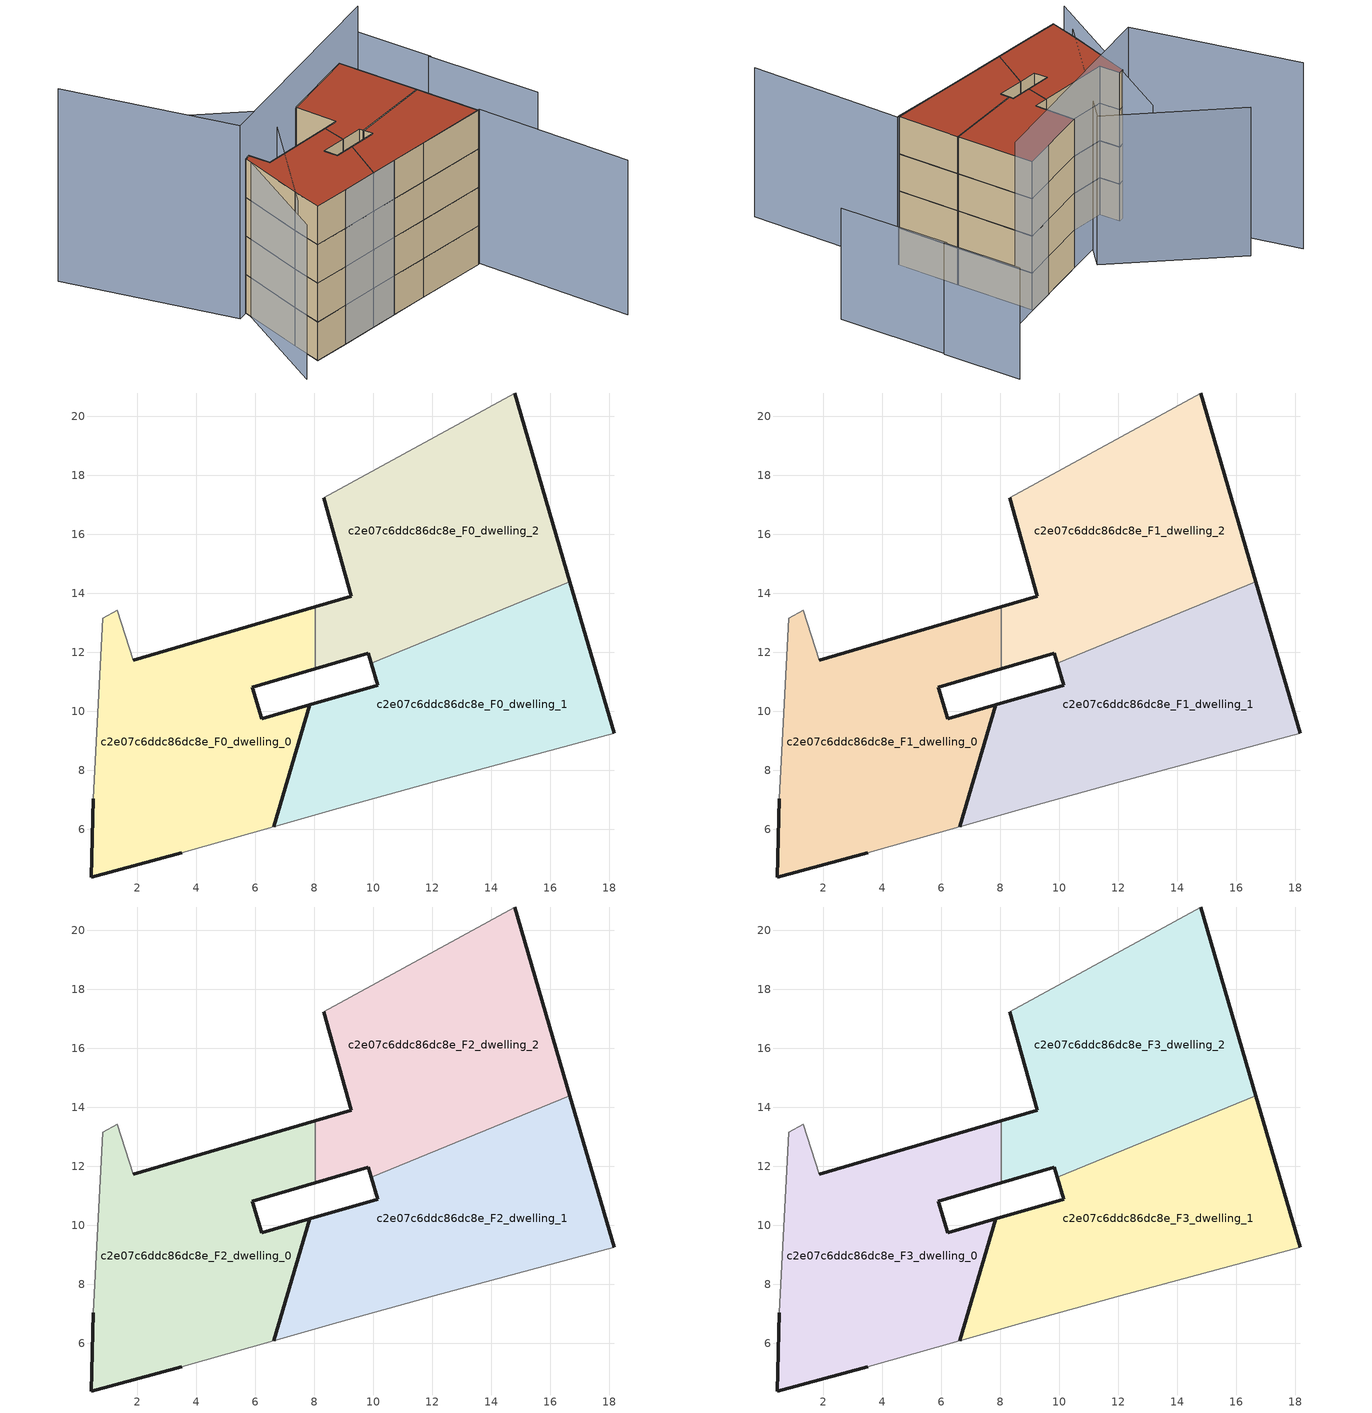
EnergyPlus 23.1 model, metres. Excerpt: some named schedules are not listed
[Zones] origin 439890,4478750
c2e07c6ddc86dc8e_F0_dwelling_0
 floor ground (EU_floor_Construction): 6.63,6.09 7.85,10.21 6.23,9.74 5.91,10.81 8.04,11.44 8.04,13.53 1.87,11.73 1.33,13.42 0.84,13.15 0.52,7.03 0.46,4.38 3.52,5.21 z0
 wall outside (EU_wall_Construction): 1.87,11.73 8.04,13.53 / 8.04,11.44 5.91,10.81 6.23,9.74 7.85,10.21 6.63,6.09 / 3.52,5.21 0.46,4.38 0.52,7.03 z0:3
 wall adiabatic (EU_wall_Construction): 0.52,7.03 0.84,13.15 1.33,13.42 1.87,11.73 / 6.63,6.09 3.52,5.21 z0:3
 wall to c2e07c6ddc86dc8e_F0_dwelling_2 (EU_wall_Construction): 8.04,13.53 8.04,11.44 z0:3
c2e07c6ddc86dc8e_F0_dwelling_1
 floor ground (EU_floor_Construction): 18.17,9.26 16.67,14.38 9.94,11.63 10.17,10.88 7.85,10.21 6.63,6.09 8.84,6.71 12.07,7.61 z0
 wall outside (EU_wall_Construction): 16.67,14.38 18.17,9.26 / 6.63,6.09 7.85,10.21 10.17,10.88 9.94,11.63 z0:3
 wall adiabatic (EU_wall_Construction): 18.17,9.26 12.07,7.61 8.84,6.71 6.63,6.09 z0:3
 wall to c2e07c6ddc86dc8e_F0_dwelling_2 (EU_wall_Construction): 9.94,11.63 16.67,14.38 z0:3
c2e07c6ddc86dc8e_F0_dwelling_2
 floor ground (EU_floor_Construction): 16.67,14.38 14.8,20.78 8.33,17.24 9.27,13.89 8.04,13.53 8.04,11.44 9.84,11.96 9.94,11.63 z0
 wall outside (EU_wall_Construction): 14.8,20.78 16.67,14.38 / 9.94,11.63 9.84,11.96 8.04,11.44 / 8.04,13.53 9.27,13.89 8.33,17.24 z0:3
 wall adiabatic (EU_wall_Construction): 8.33,17.24 14.8,20.78 z0:3
c2e07c6ddc86dc8e_F1_dwelling_0
 floor to c2e07c6ddc86dc8e_F0_dwelling_0 (EU_floor_Construction): 6.63,6.09 7.85,10.21 6.23,9.74 5.91,10.81 8.04,11.44 8.04,13.53 1.87,11.73 1.33,13.42 0.84,13.15 0.52,7.03 0.46,4.38 3.52,5.21 z3
 wall outside (EU_wall_Construction): 1.87,11.73 8.04,13.53 / 8.04,11.44 5.91,10.81 6.23,9.74 7.85,10.21 6.63,6.09 / 3.52,5.21 0.46,4.38 0.52,7.03 z3:6
 wall adiabatic (EU_wall_Construction): 0.52,7.03 0.84,13.15 1.33,13.42 1.87,11.73 / 6.63,6.09 3.52,5.21 z3:6
 wall to c2e07c6ddc86dc8e_F1_dwelling_2 (EU_wall_Construction): 8.04,13.53 8.04,11.44 z3:6
c2e07c6ddc86dc8e_F1_dwelling_1
 floor to c2e07c6ddc86dc8e_F0_dwelling_1 (EU_floor_Construction): 18.17,9.26 16.67,14.38 9.94,11.63 10.17,10.88 7.85,10.21 6.63,6.09 8.84,6.71 12.07,7.61 z3
 wall outside (EU_wall_Construction): 16.67,14.38 18.17,9.26 / 6.63,6.09 7.85,10.21 10.17,10.88 9.94,11.63 z3:6
 wall adiabatic (EU_wall_Construction): 18.17,9.26 12.07,7.61 8.84,6.71 6.63,6.09 z3:6
 wall to c2e07c6ddc86dc8e_F1_dwelling_2 (EU_wall_Construction): 9.94,11.63 16.67,14.38 z3:6
c2e07c6ddc86dc8e_F1_dwelling_2
 floor to c2e07c6ddc86dc8e_F0_dwelling_2 (EU_floor_Construction): 16.67,14.38 14.8,20.78 8.33,17.24 9.27,13.89 8.04,13.53 8.04,11.44 9.84,11.96 9.94,11.63 z3
 wall outside (EU_wall_Construction): 14.8,20.78 16.67,14.38 / 9.94,11.63 9.84,11.96 8.04,11.44 / 8.04,13.53 9.27,13.89 8.33,17.24 z3:6
 wall adiabatic (EU_wall_Construction): 8.33,17.24 14.8,20.78 z3:6
c2e07c6ddc86dc8e_F2_dwelling_0
 floor to c2e07c6ddc86dc8e_F1_dwelling_0 (EU_floor_Construction): 6.63,6.09 7.85,10.21 6.23,9.74 5.91,10.81 8.04,11.44 8.04,13.53 1.87,11.73 1.33,13.42 0.84,13.15 0.52,7.03 0.46,4.38 3.52,5.21 z6
 wall outside (EU_wall_Construction): 1.87,11.73 8.04,13.53 / 8.04,11.44 5.91,10.81 6.23,9.74 7.85,10.21 6.63,6.09 / 3.52,5.21 0.46,4.38 0.52,7.03 z6:9
 wall adiabatic (EU_wall_Construction): 0.52,7.03 0.84,13.15 1.33,13.42 1.87,11.73 / 6.63,6.09 3.52,5.21 z6:9
 wall to c2e07c6ddc86dc8e_F2_dwelling_2 (EU_wall_Construction): 8.04,13.53 8.04,11.44 z6:9
c2e07c6ddc86dc8e_F2_dwelling_1
 floor to c2e07c6ddc86dc8e_F1_dwelling_1 (EU_floor_Construction): 18.17,9.26 16.67,14.38 9.94,11.63 10.17,10.88 7.85,10.21 6.63,6.09 8.84,6.71 12.07,7.61 z6
 wall outside (EU_wall_Construction): 16.67,14.38 18.17,9.26 / 6.63,6.09 7.85,10.21 10.17,10.88 9.94,11.63 z6:9
 wall adiabatic (EU_wall_Construction): 18.17,9.26 12.07,7.61 8.84,6.71 6.63,6.09 z6:9
 wall to c2e07c6ddc86dc8e_F2_dwelling_2 (EU_wall_Construction): 9.94,11.63 16.67,14.38 z6:9
c2e07c6ddc86dc8e_F2_dwelling_2
 floor to c2e07c6ddc86dc8e_F1_dwelling_2 (EU_floor_Construction): 16.67,14.38 14.8,20.78 8.33,17.24 9.27,13.89 8.04,13.53 8.04,11.44 9.84,11.96 9.94,11.63 z6
 wall outside (EU_wall_Construction): 14.8,20.78 16.67,14.38 / 9.94,11.63 9.84,11.96 8.04,11.44 / 8.04,13.53 9.27,13.89 8.33,17.24 z6:9
 wall adiabatic (EU_wall_Construction): 8.33,17.24 14.8,20.78 z6:9
c2e07c6ddc86dc8e_F3_dwelling_0
 floor to c2e07c6ddc86dc8e_F2_dwelling_0 (EU_floor_Construction): 6.63,6.09 7.85,10.21 6.23,9.74 5.91,10.81 8.04,11.44 8.04,13.53 1.87,11.73 1.33,13.42 0.84,13.15 0.52,7.03 0.46,4.38 3.52,5.21 z9
 wall outside (EU_wall_Construction): 1.87,11.73 8.04,13.53 / 8.04,11.44 5.91,10.81 6.23,9.74 7.85,10.21 6.63,6.09 / 3.52,5.21 0.46,4.38 0.52,7.03 z9:12
 wall adiabatic (EU_wall_Construction): 0.52,7.03 0.84,13.15 1.33,13.42 1.87,11.73 / 6.63,6.09 3.52,5.21 z9:12
 wall to c2e07c6ddc86dc8e_F3_dwelling_2 (EU_wall_Construction): 8.04,13.53 8.04,11.44 z9:12
 roof outside (EU_roof_Construction): 8.04,13.53 8.04,11.44 5.91,10.81 6.23,9.74 7.85,10.21 6.63,6.09 3.52,5.21 0.46,4.38 0.52,7.03 0.84,13.15 1.33,13.42 1.87,11.73 z12
c2e07c6ddc86dc8e_F3_dwelling_1
 floor to c2e07c6ddc86dc8e_F2_dwelling_1 (EU_floor_Construction): 18.17,9.26 16.67,14.38 9.94,11.63 10.17,10.88 7.85,10.21 6.63,6.09 8.84,6.71 12.07,7.61 z9
 wall outside (EU_wall_Construction): 16.67,14.38 18.17,9.26 / 6.63,6.09 7.85,10.21 10.17,10.88 9.94,11.63 z9:12
 wall adiabatic (EU_wall_Construction): 18.17,9.26 12.07,7.61 8.84,6.71 6.63,6.09 z9:12
 wall to c2e07c6ddc86dc8e_F3_dwelling_2 (EU_wall_Construction): 9.94,11.63 16.67,14.38 z9:12
 roof outside (EU_roof_Construction): 16.67,14.38 18.17,9.26 12.07,7.61 8.84,6.71 6.63,6.09 7.85,10.21 10.17,10.88 9.94,11.63 z12
c2e07c6ddc86dc8e_F3_dwelling_2
 floor to c2e07c6ddc86dc8e_F2_dwelling_2 (EU_floor_Construction): 16.67,14.38 14.8,20.78 8.33,17.24 9.27,13.89 8.04,13.53 8.04,11.44 9.84,11.96 9.94,11.63 z9
 wall outside (EU_wall_Construction): 14.8,20.78 16.67,14.38 / 9.94,11.63 9.84,11.96 8.04,11.44 / 8.04,13.53 9.27,13.89 8.33,17.24 z9:12
 wall adiabatic (EU_wall_Construction): 8.33,17.24 14.8,20.78 z9:12
 roof outside (EU_roof_Construction): 14.8,20.78 16.67,14.38 9.94,11.63 9.84,11.96 8.04,11.44 8.04,13.53 9.27,13.89 8.33,17.24 z12
shading: 3.52,5.21 18.27,9.37 / 18.27,9.37 21.77,-3.06 / -2.91,23.42 6.75,17.87 / 6.75,17.87 -0.13,5.9 / 2.54,18.95 -1.84,2.62 z0:12; 26.6,13.63 23.87,22.52 / 24,22.44 22.07,28.82 z0:9; 17.49,22.26 0.04,12.7 / 0.04,12.7 -6.6,24.81 z0:15
[Building]
EU S2 Campaign: North Axis=0; Terrain=City; Solar Distribution=FullExterior
[Site:Location]
Madrid: Latitude=40.5; Longitude=-3.5; Time Zone=1; Elevation=609
[SizingPeriod:WeatherFileDays]
AnnualSizingPeriod: Begin Month=1; Begin Day of Month=1; End Month=12; End Day of Month=31; Day of Week for Start Day=Monday; Use Weather File Daylight Saving Period=No; Use Weather File Rain and Snow Indicators=No
[MATERIAL]
EU_InternalMass_Material: Roughness=MediumRough; Thickness=0.1; Conductivity=1; Density=1800; Specific Heat=900; Thermal Absorptance=0.9; Solar Absorptance=0.7; Visible Absorptance=0.7
[MATERIAL:NOMASS] Roughness=MediumRough; Thermal Absorptance=0.9; Solar Absorptance=0.7; Visible Absorptance=0.7
Name | Thermal Resistance
EU_wall_NoMass | 0.419739
EU_roof_NoMass | 0.352165
EU_floor_NoMass | 0.608284
[CONSTRUCTION]
EU_wall_Construction: EU_wall_NoMass
EU_roof_Construction: EU_roof_NoMass
EU_floor_Construction: EU_floor_NoMass
EU_InternalMass_Construction: EU_InternalMass_Material
[ZONE] Type=1; Multiplier=1; Ceiling Height=autocalculate; Floor Area=autocalculate; Part of Total Floor Area=Yes
Name | Volume
c2e07c6ddc86dc8e_F0_dwelling_0 | 145.123
c2e07c6ddc86dc8e_F1_dwelling_0; c2e07c6ddc86dc8e_F2_dwelling_0; c2e07c6ddc86dc8e_F3_dwelling_0 | 145.122
c2e07c6ddc86dc8e_F0_dwelling_1; c2e07c6ddc86dc8e_F1_dwelling_1; c2e07c6ddc86dc8e_F2_dwelling_1; c2e07c6ddc86dc8e_F3_dwelling_1 | 145.128
c2e07c6ddc86dc8e_F0_dwelling_2 | 145.111
c2e07c6ddc86dc8e_F1_dwelling_2; c2e07c6ddc86dc8e_F2_dwelling_2; c2e07c6ddc86dc8e_F3_dwelling_2 | 145.11
[INTERNALMASS] Construction=EU_InternalMass_Construction
Name | Zone or ZoneList | Surface Area
c2e07c6ddc86dc8e_F0_dwelling_0_EU_InternalMass | c2e07c6ddc86dc8e_F0_dwelling_0 | 48.3742
c2e07c6ddc86dc8e_F0_dwelling_1_EU_InternalMass | c2e07c6ddc86dc8e_F0_dwelling_1 | 48.3759
c2e07c6ddc86dc8e_F0_dwelling_2_EU_InternalMass | c2e07c6ddc86dc8e_F0_dwelling_2 | 48.37
c2e07c6ddc86dc8e_F1_dwelling_0_EU_InternalMass | c2e07c6ddc86dc8e_F1_dwelling_0 | 48.3742
c2e07c6ddc86dc8e_F1_dwelling_1_EU_InternalMass | c2e07c6ddc86dc8e_F1_dwelling_1 | 48.3759
c2e07c6ddc86dc8e_F1_dwelling_2_EU_InternalMass | c2e07c6ddc86dc8e_F1_dwelling_2 | 48.37
c2e07c6ddc86dc8e_F2_dwelling_0_EU_InternalMass | c2e07c6ddc86dc8e_F2_dwelling_0 | 48.3742
c2e07c6ddc86dc8e_F2_dwelling_1_EU_InternalMass | c2e07c6ddc86dc8e_F2_dwelling_1 | 48.3759
c2e07c6ddc86dc8e_F2_dwelling_2_EU_InternalMass | c2e07c6ddc86dc8e_F2_dwelling_2 | 48.37
c2e07c6ddc86dc8e_F3_dwelling_0_EU_InternalMass | c2e07c6ddc86dc8e_F3_dwelling_0 | 48.3742
c2e07c6ddc86dc8e_F3_dwelling_1_EU_InternalMass | c2e07c6ddc86dc8e_F3_dwelling_1 | 48.3759
c2e07c6ddc86dc8e_F3_dwelling_2_EU_InternalMass | c2e07c6ddc86dc8e_F3_dwelling_2 | 48.37
[OTHEREQUIPMENT] Fuel Type=Electricity; Design Level Calculation Method=Watts/Area; Power per Zone Floor Area=1; Fraction Latent=0; Fraction Radiant=0; Fraction Lost=0; Carbon Dioxide Generation Rate=0; EndUse Subcategory=EU_Step8_InternalGains
Name | Zone or ZoneList or Space or SpaceList | Schedule
EU_Step8_InternalGain_c2e07c6ddc86dc8e_F0_dwelling_0_f000 | c2e07c6ddc86dc8e_F0_dwelling_0 | EU_Step8_GainSchedule_c2e07c6ddc86dc8e_F0_dwelling_0_f000
EU_Step8_InternalGain_c2e07c6ddc86dc8e_F0_dwelling_1_f000 | c2e07c6ddc86dc8e_F0_dwelling_1 | EU_Step8_GainSchedule_c2e07c6ddc86dc8e_F0_dwelling_1_f000
EU_Step8_InternalGain_c2e07c6ddc86dc8e_F0_dwelling_2_f000 | c2e07c6ddc86dc8e_F0_dwelling_2 | EU_Step8_GainSchedule_c2e07c6ddc86dc8e_F0_dwelling_2_f000
EU_Step8_InternalGain_c2e07c6ddc86dc8e_F1_dwelling_0_f000 | c2e07c6ddc86dc8e_F1_dwelling_0 | EU_Step8_GainSchedule_c2e07c6ddc86dc8e_F1_dwelling_0_f000
EU_Step8_InternalGain_c2e07c6ddc86dc8e_F1_dwelling_1_f000 | c2e07c6ddc86dc8e_F1_dwelling_1 | EU_Step8_GainSchedule_c2e07c6ddc86dc8e_F1_dwelling_1_f000
EU_Step8_InternalGain_c2e07c6ddc86dc8e_F1_dwelling_2_f000 | c2e07c6ddc86dc8e_F1_dwelling_2 | EU_Step8_GainSchedule_c2e07c6ddc86dc8e_F1_dwelling_2_f000
EU_Step8_InternalGain_c2e07c6ddc86dc8e_F2_dwelling_0_f000 | c2e07c6ddc86dc8e_F2_dwelling_0 | EU_Step8_GainSchedule_c2e07c6ddc86dc8e_F2_dwelling_0_f000
EU_Step8_InternalGain_c2e07c6ddc86dc8e_F2_dwelling_1_f000 | c2e07c6ddc86dc8e_F2_dwelling_1 | EU_Step8_GainSchedule_c2e07c6ddc86dc8e_F2_dwelling_1_f000
EU_Step8_InternalGain_c2e07c6ddc86dc8e_F2_dwelling_2_f000 | c2e07c6ddc86dc8e_F2_dwelling_2 | EU_Step8_GainSchedule_c2e07c6ddc86dc8e_F2_dwelling_2_f000
EU_Step8_InternalGain_c2e07c6ddc86dc8e_F3_dwelling_0_f000 | c2e07c6ddc86dc8e_F3_dwelling_0 | EU_Step8_GainSchedule_c2e07c6ddc86dc8e_F3_dwelling_0_f000
EU_Step8_InternalGain_c2e07c6ddc86dc8e_F3_dwelling_1_f000 | c2e07c6ddc86dc8e_F3_dwelling_1 | EU_Step8_GainSchedule_c2e07c6ddc86dc8e_F3_dwelling_1_f000
EU_Step8_InternalGain_c2e07c6ddc86dc8e_F3_dwelling_2_f000 | c2e07c6ddc86dc8e_F3_dwelling_2 | EU_Step8_GainSchedule_c2e07c6ddc86dc8e_F3_dwelling_2_f000
[ZONEVENTILATION:DESIGNFLOWRATE] Schedule=EU_AlwaysOn; Design Flow Rate Calculation Method=AirChanges/Hour; Air Changes per Hour=0.703302; Ventilation Type=Natural; Fan Pressure Rise=0; Fan Total Efficiency=1; Constant Term Coefficient=1; Temperature Term Coefficient=0; Velocity Term Coefficient=0; Velocity Squared Term Coefficient=0; Minimum Indoor Temperature=-100; Maximum Indoor Temperature=100; Delta Temperature=-100; Minimum Outdoor Temperature=-100; Maximum Outdoor Temperature=100; Maximum Wind Speed=40
Name | Zone or ZoneList or Space or SpaceList
EU_ConstantAir_c2e07c6ddc86dc8e_F0_dwelling_0 | c2e07c6ddc86dc8e_F0_dwelling_0
EU_ConstantAir_c2e07c6ddc86dc8e_F0_dwelling_1 | c2e07c6ddc86dc8e_F0_dwelling_1
EU_ConstantAir_c2e07c6ddc86dc8e_F0_dwelling_2 | c2e07c6ddc86dc8e_F0_dwelling_2
EU_ConstantAir_c2e07c6ddc86dc8e_F1_dwelling_0 | c2e07c6ddc86dc8e_F1_dwelling_0
EU_ConstantAir_c2e07c6ddc86dc8e_F1_dwelling_1 | c2e07c6ddc86dc8e_F1_dwelling_1
EU_ConstantAir_c2e07c6ddc86dc8e_F1_dwelling_2 | c2e07c6ddc86dc8e_F1_dwelling_2
EU_ConstantAir_c2e07c6ddc86dc8e_F2_dwelling_0 | c2e07c6ddc86dc8e_F2_dwelling_0
EU_ConstantAir_c2e07c6ddc86dc8e_F2_dwelling_1 | c2e07c6ddc86dc8e_F2_dwelling_1
EU_ConstantAir_c2e07c6ddc86dc8e_F2_dwelling_2 | c2e07c6ddc86dc8e_F2_dwelling_2
EU_ConstantAir_c2e07c6ddc86dc8e_F3_dwelling_0 | c2e07c6ddc86dc8e_F3_dwelling_0
EU_ConstantAir_c2e07c6ddc86dc8e_F3_dwelling_1 | c2e07c6ddc86dc8e_F3_dwelling_1
EU_ConstantAir_c2e07c6ddc86dc8e_F3_dwelling_2 | c2e07c6ddc86dc8e_F3_dwelling_2
[HVACTEMPLATE:THERMOSTAT] Constant Heating Setpoint=20; Constant Cooling Setpoint=50
EU_HeatOnly_c2e07c6ddc86dc8e_F0_dwelling_0; EU_HeatOnly_c2e07c6ddc86dc8e_F0_dwelling_1; EU_HeatOnly_c2e07c6ddc86dc8e_F0_dwelling_2; EU_HeatOnly_c2e07c6ddc86dc8e_F1_dwelling_0; EU_HeatOnly_c2e07c6ddc86dc8e_F1_dwelling_1; EU_HeatOnly_c2e07c6ddc86dc8e_F1_dwelling_2; EU_HeatOnly_c2e07c6ddc86dc8e_F2_dwelling_0; EU_HeatOnly_c2e07c6ddc86dc8e_F2_dwelling_1; EU_HeatOnly_c2e07c6ddc86dc8e_F2_dwelling_2; EU_HeatOnly_c2e07c6ddc86dc8e_F3_dwelling_0; EU_HeatOnly_c2e07c6ddc86dc8e_F3_dwelling_1; EU_HeatOnly_c2e07c6ddc86dc8e_F3_dwelling_2
[HVACTEMPLATE:ZONE:IDEALLOADSAIRSYSTEM] System Availability Schedule=EU_AlwaysOn; Maximum Heating Supply Air Temperature=50; Minimum Cooling Supply Air Temperature=13; Maximum Heating Supply Air Humidity Ratio=0.0156; Minimum Cooling Supply Air Humidity Ratio=0.0077; Heating Limit=NoLimit; Cooling Limit=NoLimit; Heating Availability Schedule=EU_AlwaysOn; Cooling Availability Schedule=EU_CoolingOff; Dehumidification Control Type=ConstantSensibleHeatRatio; Cooling Sensible Heat Ratio=0.7; Dehumidification Setpoint=60; Humidification Control Type=None; Humidification Setpoint=30; Outdoor Air Method=None; Outdoor Air Flow Rate per Person=0.00944; Outdoor Air Flow Rate per Zone Floor Area=0; Outdoor Air Flow Rate per Zone=0; Demand Controlled Ventilation Type=None; Outdoor Air Economizer Type=NoEconomizer; Heat Recovery Type=None; Sensible Heat Recovery Effectiveness=0.7; Latent Heat Recovery Effectiveness=0.65
Name | Template Thermostat
c2e07c6ddc86dc8e_F0_dwelling_0 | EU_HeatOnly_c2e07c6ddc86dc8e_F0_dwelling_0
c2e07c6ddc86dc8e_F0_dwelling_1 | EU_HeatOnly_c2e07c6ddc86dc8e_F0_dwelling_1
c2e07c6ddc86dc8e_F0_dwelling_2 | EU_HeatOnly_c2e07c6ddc86dc8e_F0_dwelling_2
c2e07c6ddc86dc8e_F1_dwelling_0 | EU_HeatOnly_c2e07c6ddc86dc8e_F1_dwelling_0
c2e07c6ddc86dc8e_F1_dwelling_1 | EU_HeatOnly_c2e07c6ddc86dc8e_F1_dwelling_1
c2e07c6ddc86dc8e_F1_dwelling_2 | EU_HeatOnly_c2e07c6ddc86dc8e_F1_dwelling_2
c2e07c6ddc86dc8e_F2_dwelling_0 | EU_HeatOnly_c2e07c6ddc86dc8e_F2_dwelling_0
c2e07c6ddc86dc8e_F2_dwelling_1 | EU_HeatOnly_c2e07c6ddc86dc8e_F2_dwelling_1
c2e07c6ddc86dc8e_F2_dwelling_2 | EU_HeatOnly_c2e07c6ddc86dc8e_F2_dwelling_2
c2e07c6ddc86dc8e_F3_dwelling_0 | EU_HeatOnly_c2e07c6ddc86dc8e_F3_dwelling_0
c2e07c6ddc86dc8e_F3_dwelling_1 | EU_HeatOnly_c2e07c6ddc86dc8e_F3_dwelling_1
c2e07c6ddc86dc8e_F3_dwelling_2 | EU_HeatOnly_c2e07c6ddc86dc8e_F3_dwelling_2
[SIZING:ZONE] Zone Cooling Design Supply Air Temperature Input Method=SupplyAirTemperature; Zone Cooling Design Supply Air Temperature=13; Zone Heating Design Supply Air Temperature Input Method=SupplyAirTemperature; Zone Heating Design Supply Air Temperature=50; Zone Cooling Design Supply Air Humidity Ratio=0.008; Zone Heating Design Supply Air Humidity Ratio=0.008; Cooling Design Air Flow Method=DesignDay; Cooling Design Air Flow Rate=0; Cooling Minimum Air Flow per Zone Floor Area=0.000762; Cooling Minimum Air Flow=0; Cooling Minimum Air Flow Fraction=0.2; Heating Design Air Flow Method=DesignDay; Heating Design Air Flow Rate=0; Heating Maximum Air Flow per Zone Floor Area=0.002032; Heating Maximum Air Flow=0.141576; Heating Maximum Air Flow Fraction=0.3; Account for Dedicated Outdoor Air System=No; Dedicated Outdoor Air System Control Strategy=NeutralSupplyAir; Dedicated Outdoor Air Low Setpoint Temperature for Design=autosize; Dedicated Outdoor Air High Setpoint Temperature for Design=autosize; Zone Load Sizing Method=Sensible Load Only No Latent Load; Zone Latent Cooling Design Supply Air Humidity Ratio Input Method=HumidityRatioDifference; Zone Cooling Design Supply Air Humidity Ratio Difference=0.005; Zone Latent Heating Design Supply Air Humidity Ratio Input Method=HumidityRatioDifference; Zone Humidification Design Supply Air Humidity Ratio Difference=0.005
c2e07c6ddc86dc8e_F0_dwelling_0; c2e07c6ddc86dc8e_F0_dwelling_1; c2e07c6ddc86dc8e_F0_dwelling_2
